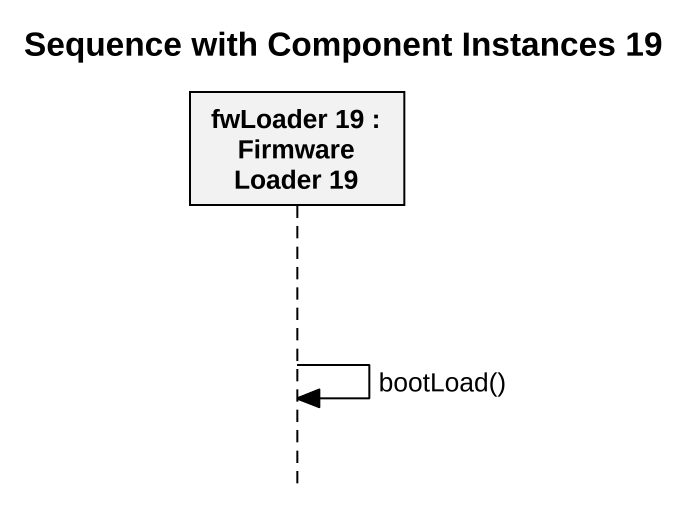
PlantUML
@startuml
title Sequence with Component Instances 19
hide footbox
participant "fwLoader 19 : Firmware Loader 19" as fwLoader_19

fwLoader_19 -> fwLoader_19 : bootLoad()
@enduml
